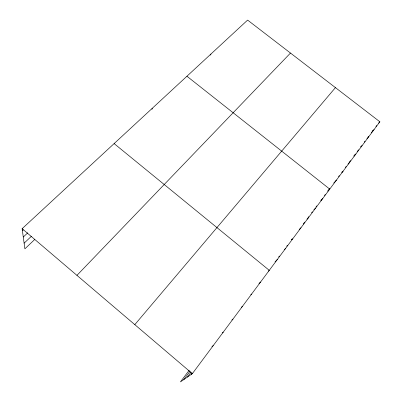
<?xml version="1.0" encoding="UTF-8"?>
<svg xmlns="http://www.w3.org/2000/svg" width="402" height="402" viewBox="0 0 402 402"><rect width="100%" height="100%" fill="white"/><g stroke="black" fill="none" stroke-linecap="round" stroke-linejoin="round"><path stroke-width="0.6" d="M151.971 109.364L152.257 108.314M210.517 55.144L210.939 54.029M191.141 374.488L192.231 373.026M275.023 261.913L277.501 259.28M278.671 257.014L279.4 256.044M286.721 246.215L287.465 245.22M292.269 238.773L291.545 239.743L292.269 239.039M303.224 224.07L304.706 222.08M308.007 217.648L308.731 216.673M311.625 212.789L312.349 211.819M316.032 206.879L316.776 205.879M321.595 199.407L320.871 200.387L322.811 198.427M324.504 195.508L325.233 194.533M329.65 188.603L327.776 191.116L329.746 189.111L186.93 76.234M333.776 183.066L334.524 182.061M338.554 176.654L339.288 175.669M341.836 172.252L342.549 171.287M345.413 167.443L346.132 166.483M349.047 162.569L350.529 160.579M354.956 154.639L353.866 156.102L355.926 153.946M357.132 151.72L358.579 149.775M360.74 146.876L361.453 145.921M364.287 142.112L365.001 141.162M367.905 137.258L368.644 136.268M371.227 132.801L371.966 131.811M372.327 131.328L373.046 130.359M375.935 126.484L376.659 125.514M189.206 370.227L180.448 381.9L192.352 373.649L379.87 121.786L247.617 20.1L22.13 228.683L24.894 248.828L34.672 239.532M183.784 379.588L190.126 371.121M187.417 377.071L191.091 372.146M134.806 324.64L335.434 87.621M378.594 123.153L379.87 121.786M372.388 131.364L374.076 129.565M366.9 138.846L368.162 137.514M360.865 146.951L362.112 145.64M76.948 275.365L290.475 53.054M347.971 164.137L349.604 162.438M341.926 172.378L343.132 171.126M334.921 181.654L336.514 180.016M313.801 209.874L315.711 207.96M306.937 219.216L308.44 217.728M299.143 229.542L300.992 227.733M284.199 249.773L285.531 248.501M24.12 243.165L31.416 236.281M23.276 237.019L27.788 232.798M22.411 230.728L23.306 229.899M268.425 271.119L269.27 270.335L114.118 143.589M258.918 283.531L260.561 282.033M250.818 294.756L251.617 294.048M241.265 307.399L242.421 306.394M231.859 320.027L232.969 319.093M222.301 332.916L223.251 332.147M211.894 346.64L213.251 345.579M22.13 228.683L192.352 373.649"/></g></svg>
